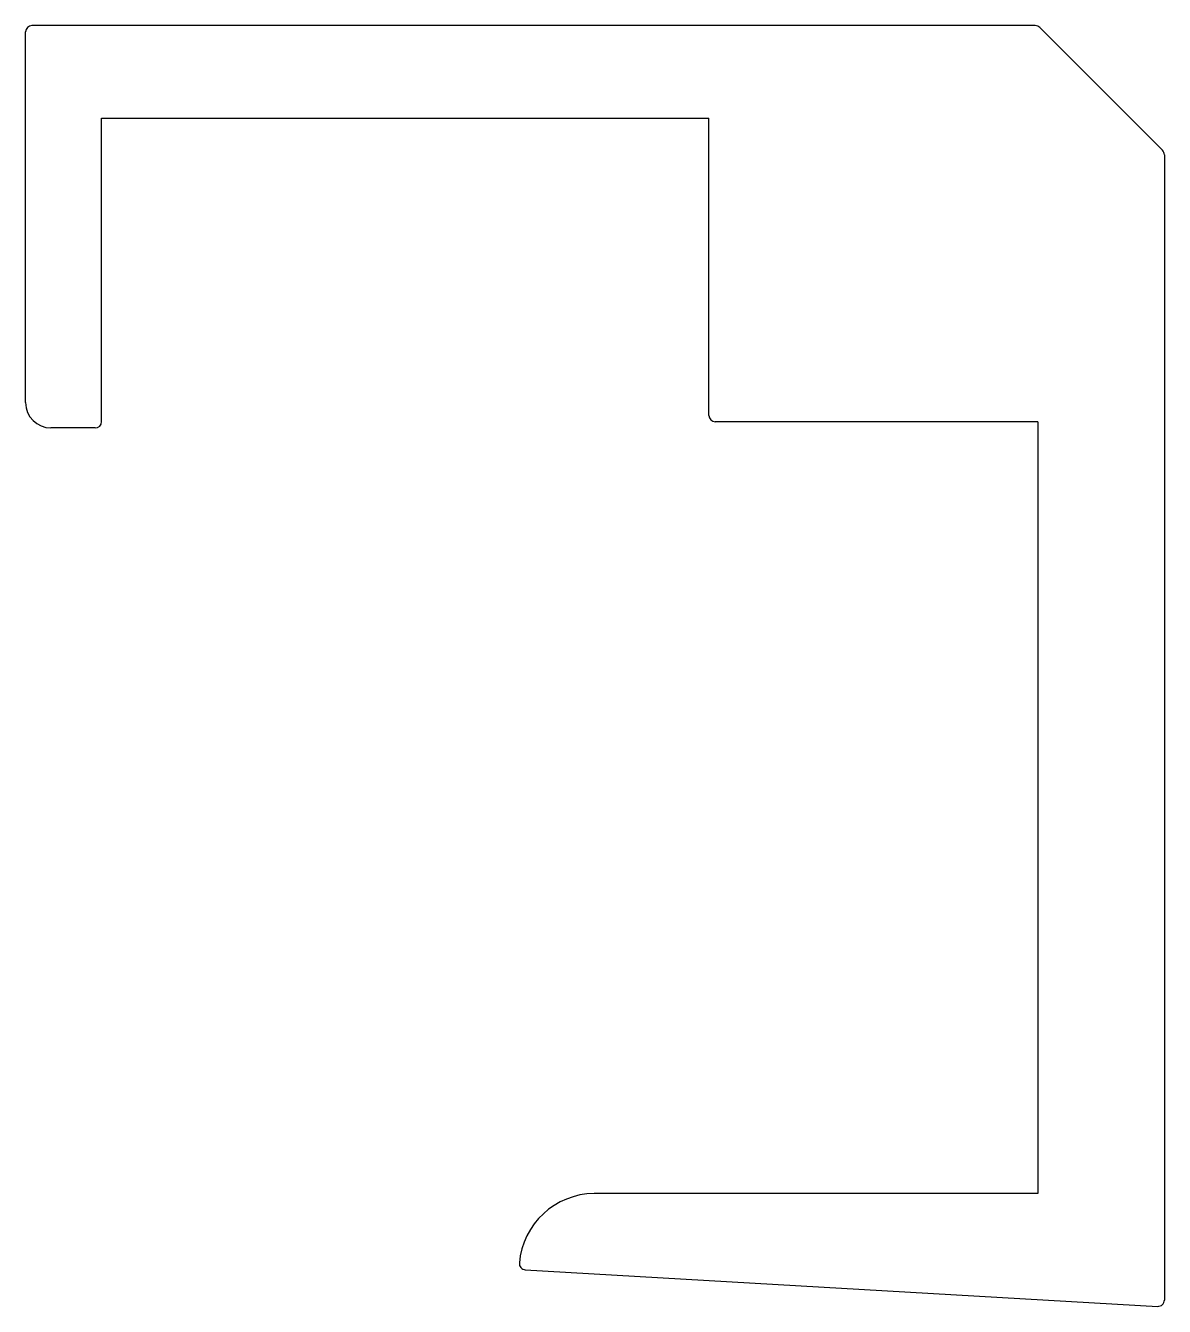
# Model space of a CAD drawing. Extents: x 2743.3 to 2788.3, y 1721.2 to 1771.8.
import ezdxf

# ---------------------------------------------------------------- set-up
doc = ezdxf.new("R2010")
doc.units = 0
doc.layers.add('YENI', color=7, linetype='CONTINUOUS')

msp = doc.modelspace()

# ---------------------------------------------------------------- linework, layer by layer
at = {"layer": 'YENI'}
for p, q in [((2743.285, 1756.932), (2743.285, 1771.577)), ((2783.182, 1771.827), (2743.535, 1771.827)), ((2788.212, 1766.901), (2783.358, 1771.754)), ((2746.285, 1756.182), (2746.285, 1768.177)), ((2746.285, 1768.177), (2770.285, 1768.177)), ((2770.285, 1756.427), (2770.285, 1768.177)), ((2788.285, 1766.724), (2788.285, 1721.477)), ((2746.035, 1755.932), (2744.285, 1755.932)), ((2783.285, 1756.177), (2770.535, 1756.177)), ((2783.285, 1756.177), (2783.285, 1725.687)), ((2783.285, 1725.687), (2765.755, 1725.687)), ((2763.031, 1722.672), (2788.021, 1721.227))]:
    msp.add_line(p, q, dxfattribs=at)
for centre, radius, start, end in [((2743.535, 1771.577), 0.25, 90, 180), ((2783.182, 1771.577), 0.25, 45, 90), ((2788.035, 1766.724), 0.25, 0, 45), ((2744.285, 1756.932), 1, 180, 270), ((2770.535, 1756.427), 0.25, 180, 270), ((2746.035, 1756.182), 0.25, 270, 0), ((2765.787, 1722.686), 3.002, 90.6069, 175.0777), ((2763.045, 1722.922), 0.25, 175.0777, 266.69), ((2788.035, 1721.477), 0.25, 266.69, 0)]:
    msp.add_arc(centre, radius, start, end, dxfattribs=at)

doc.saveas('drawing.dxf')
